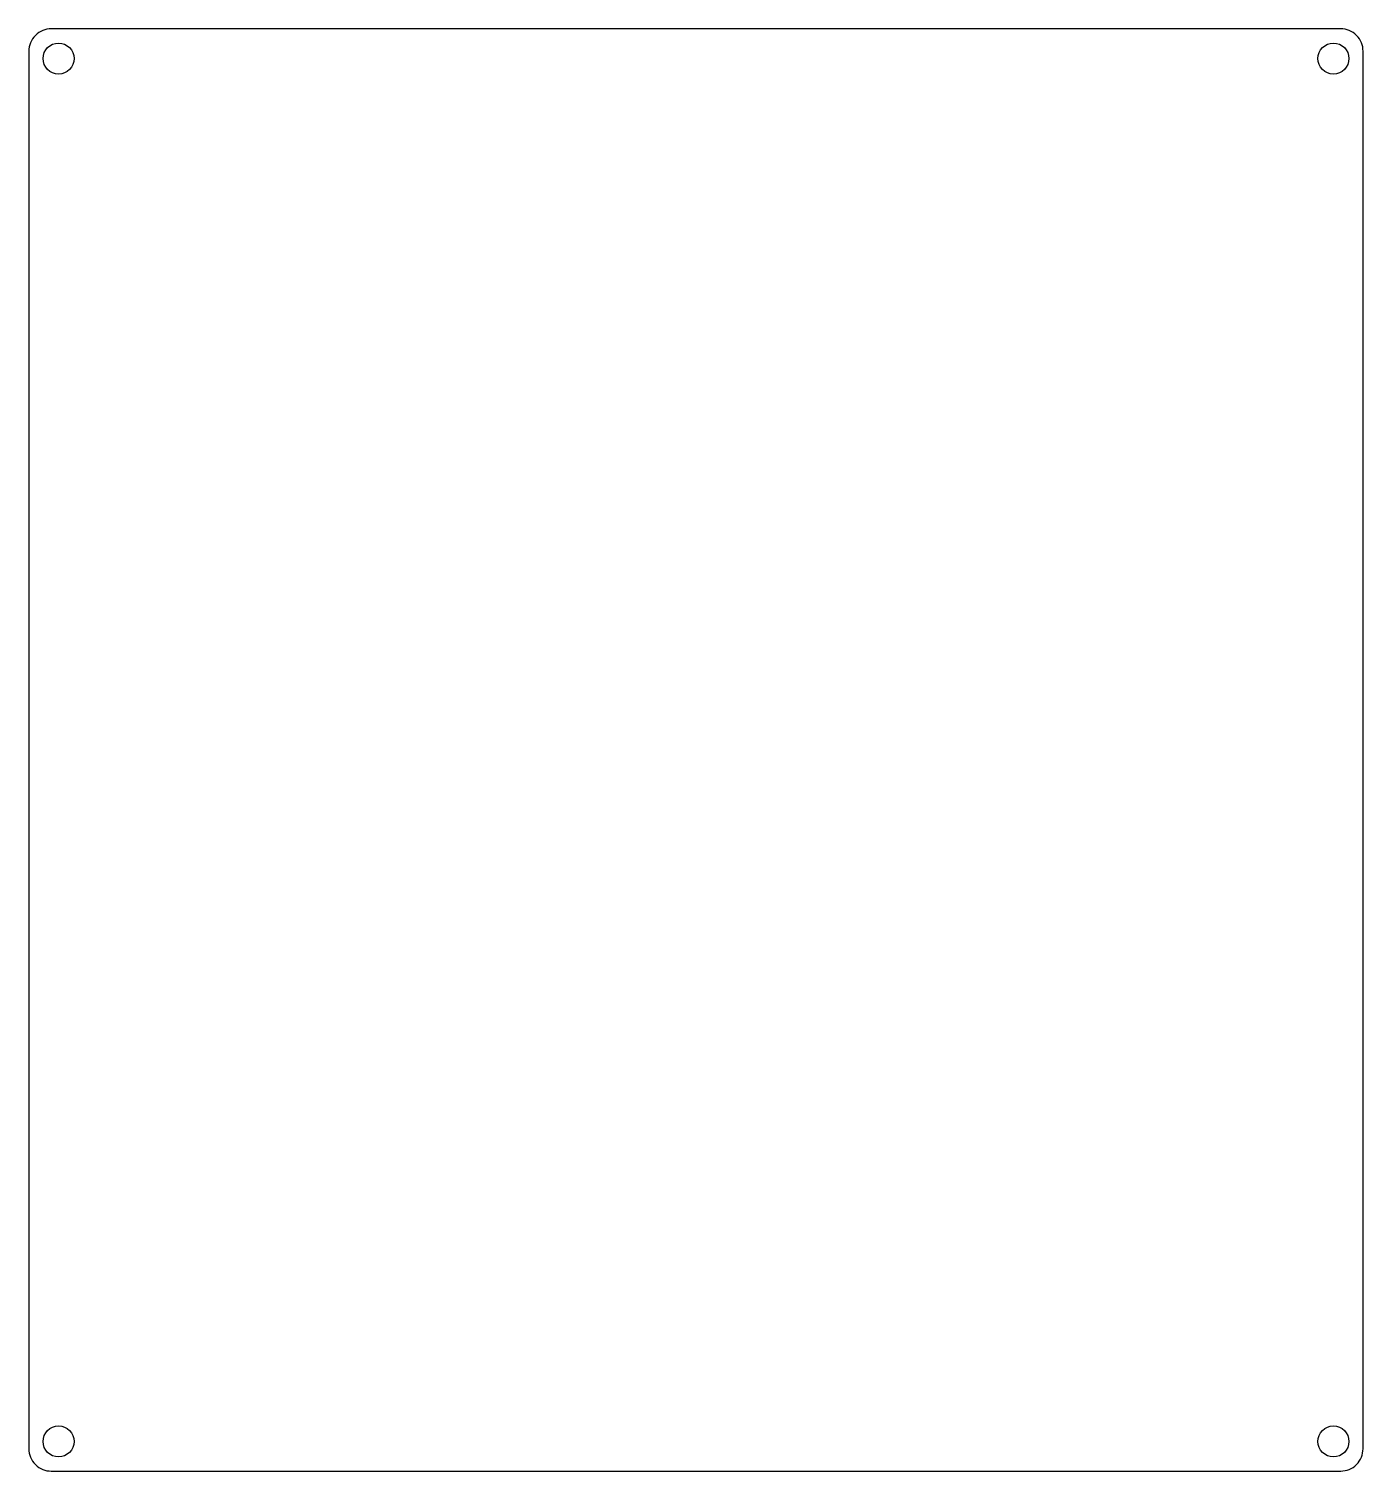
# Model space of a CAD drawing. Header units: millimetres. Extents: x -105 to 18, y -28 to 105.
import ezdxf

# ---------------------------------------------------------------- set-up
doc = ezdxf.new("R2010")
doc.units = ezdxf.units.MM
doc.layers.get('0').update_dxf_attribs({"linetype": 'CONTINUOUS'})

msp = doc.modelspace()

# ---------------------------------------------------------------- linework, layer by layer
msp.add_lwpolyline([(-103.15, 105.23, 0.414214), (-105.23, 103.15), (-105.23, -26, 0.414214), (-103.15, -28.07), (16, -28.07, 0.414214), (18.07, -26), (18.07, 103.15, 0.414214), (16, 105.23)], format="xyb", close=True)
for centre in [(-102.48, 102.48), (15.33, 102.48), (-102.48, -25.33), (15.33, -25.33)]:
    msp.add_circle(centre, 1.43)

doc.saveas('drawing.dxf')
